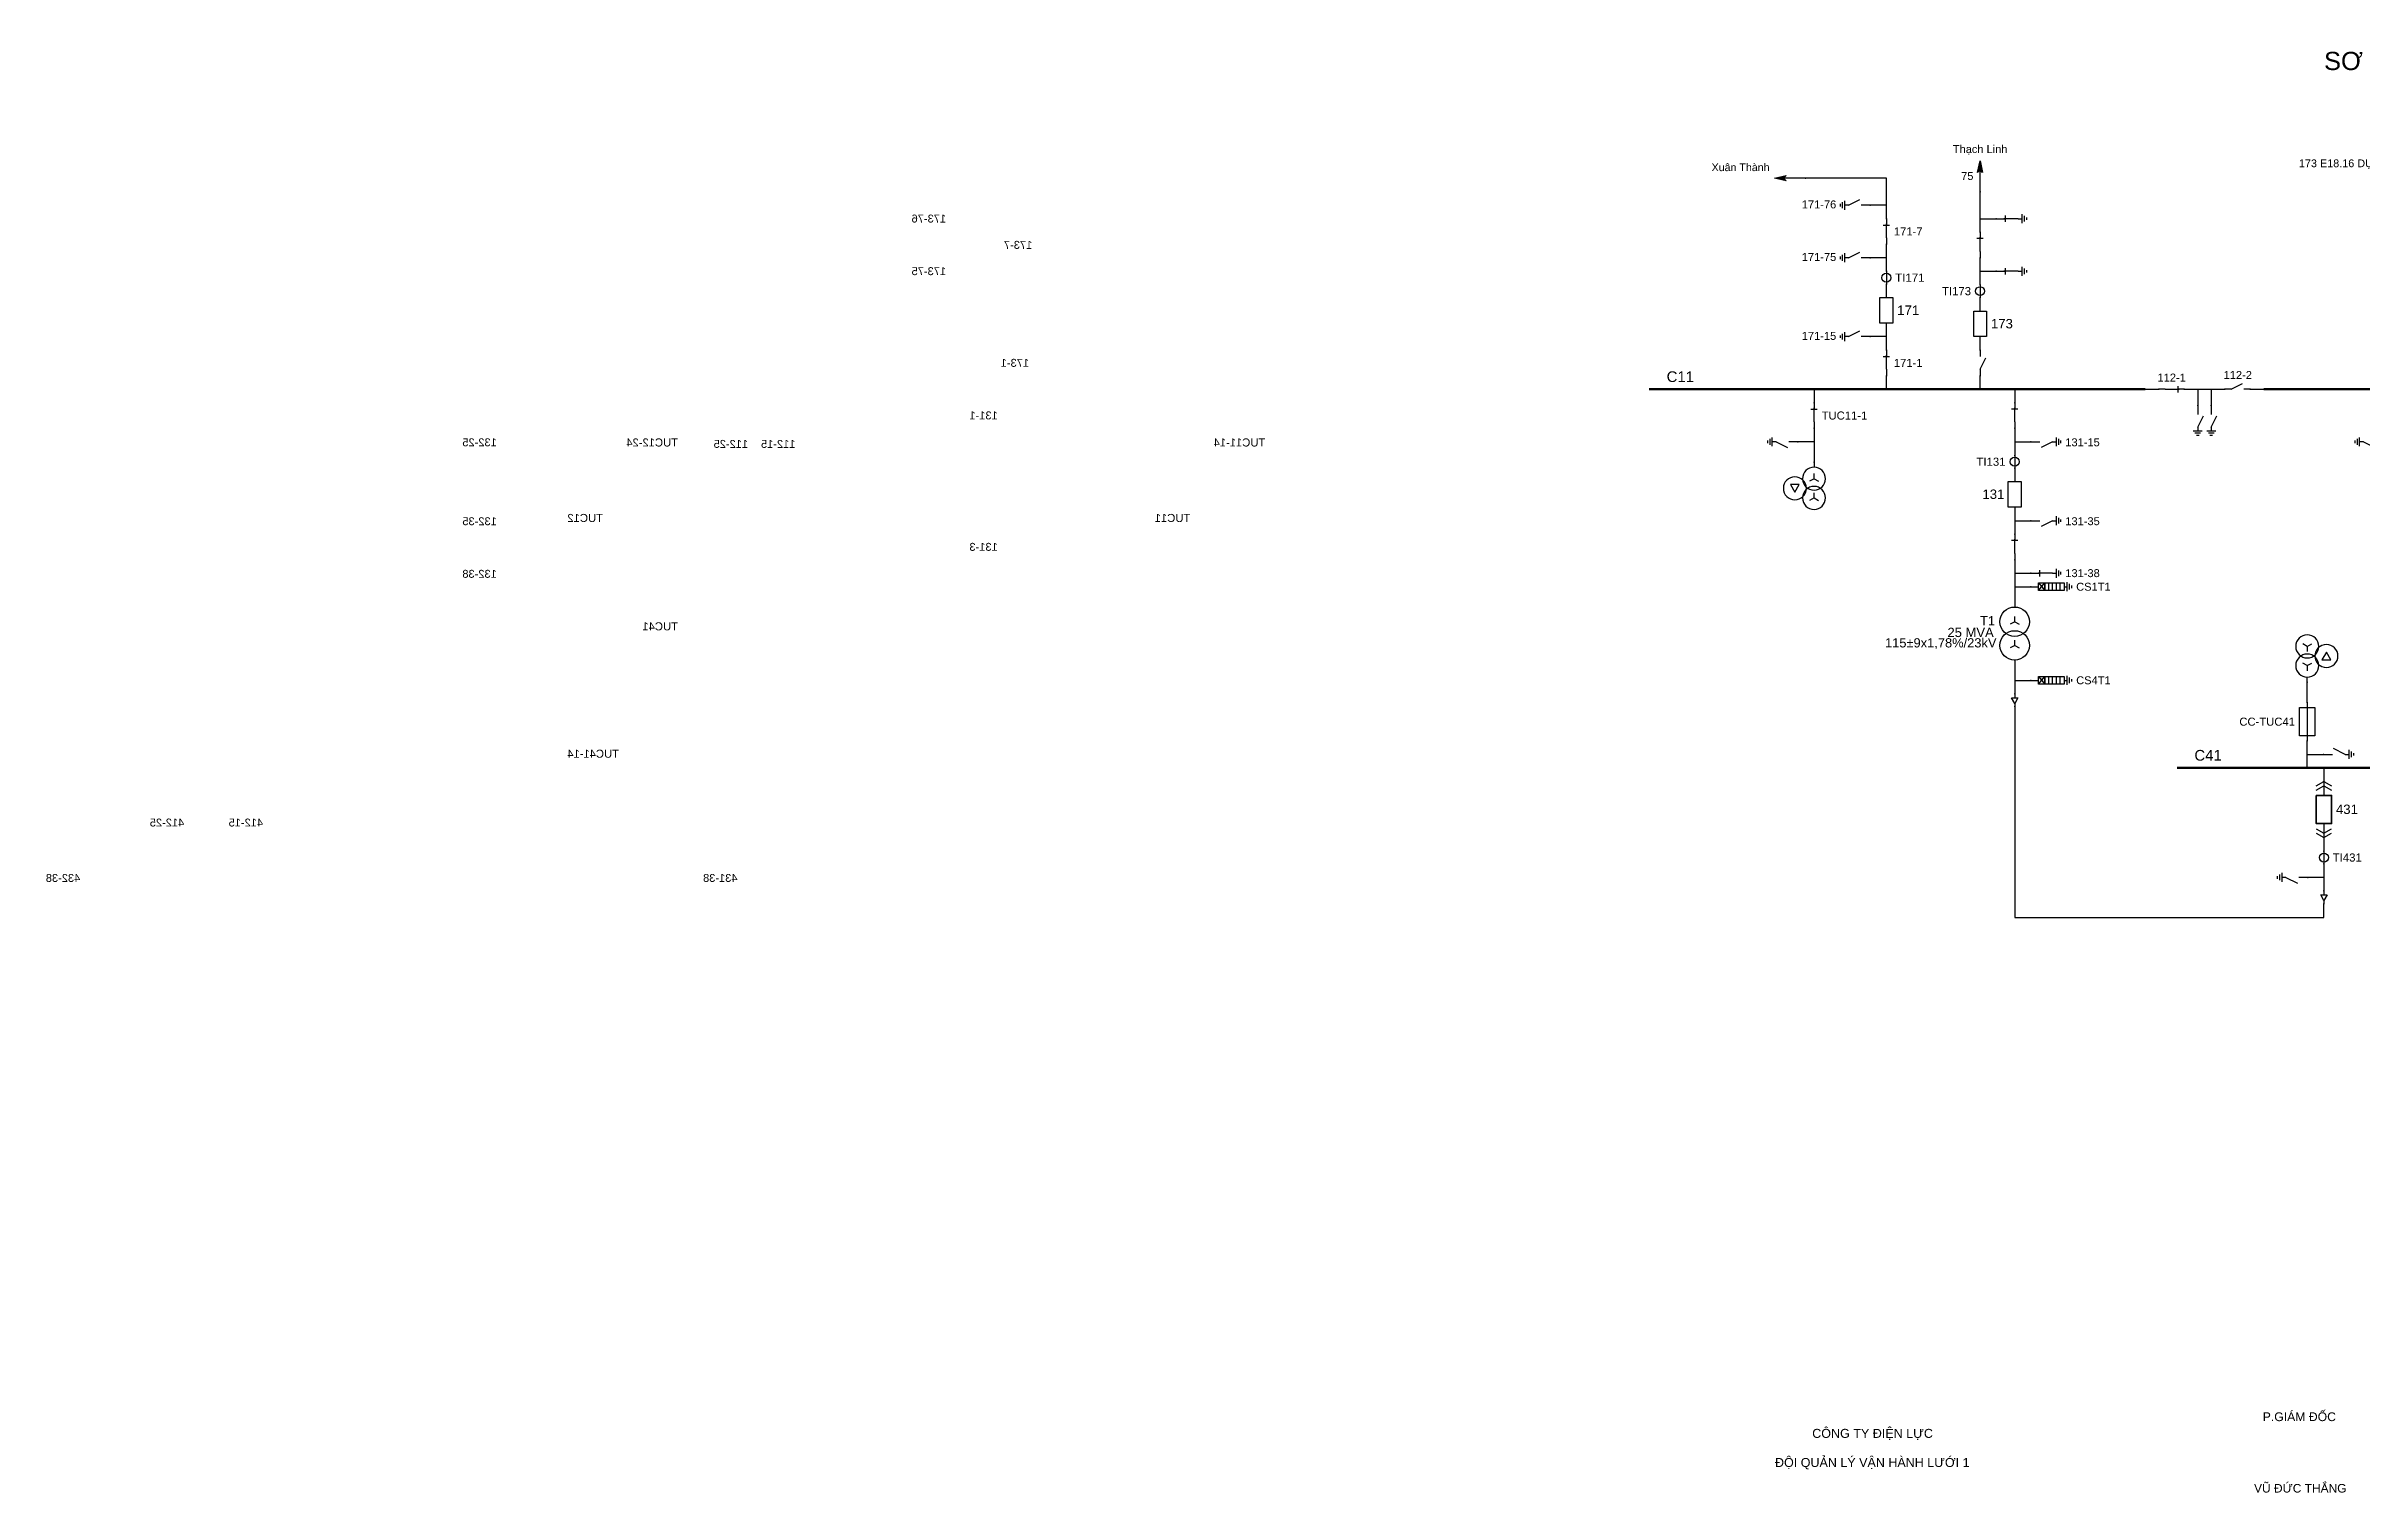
# Model space of a CAD drawing. Header units: millimetres. Extents: x -282 to 397, y 7 to 290.
# Drawn here: x -282 to 170.7, y 7.3 to 290 of the extents above; entities that cross this region are included whole.
import ezdxf

# ---------------------------------------------------------------- set-up
doc = ezdxf.new("R2010")
doc.units = ezdxf.units.MM
for name, color, linetype, lineweight in [('BUSBAR_110KV', 1, 'Continuous', 50), ('BUSBAR_22KV', 5, 'Continuous', 50), ('HV_110KV', 1, 'Continuous', 25), ('MV_22KV', 5, 'Continuous', 25)]:
    doc.layers.add(name, color=color, linetype=linetype, lineweight=lineweight)
doc.layers.add('SYM_PORTS', color=8, linetype='Continuous', plot=False)
doc.layers.add('TEXT', color=7, linetype='Continuous')
doc.styles.add('SLD_TEXT', font='arial.ttf')

# ---------------------------------------------------------------- blocks, each defined once
blk = doc.blocks.new('SYM_DISCONNECTOR_CLOSED')
at = {"lineweight": 25}
for points in [[(-0.625, 1.25), (0.625, 1.25)], [(0, 2.5), (0, 1.25)], [(0, -1.25), (0, 1.5)], [(0, -1.25), (0, -2.5)]]:
    blk.add_lwpolyline(points, dxfattribs=at)
at = {"layer": 'SYM_PORTS'}
for p in [(0, 2.5), (0, -2.5)]:
    blk.add_point(p, dxfattribs=at)
blk.add_attdef('DEVICE_CODE', (1.625, -0.5), '', height=2)
blk = doc.blocks.new('SYM_EARTHING_SWITCH_OPEN')
at = {"lineweight": 25}
for points in [[(0, -1.25), (-1.125, 1)], [(0, 3), (0, 1.25)], [(-0.875, -2), (0.875, -2)], [(-0.5625, -2.4375), (0.5625, -2.4375)], [(-0.25, -2.875), (0.25, -2.875)], [(0, -1.25), (0, -2)]]:
    blk.add_lwpolyline(points, dxfattribs=at)
at = {"layer": 'SYM_PORTS'}
blk.add_point((0, 3), dxfattribs=at)
blk.add_attdef('DEVICE_CODE', (1.875, 0), '', height=2)
blk = doc.blocks.new('SYM_CIRCUIT_BREAKER')
at = {"lineweight": 25}
blk.add_lwpolyline([(-1.25, 2.5), (1.25, 2.5), (1.25, -2.5), (-1.25, -2.5)], close=True, dxfattribs=at)
at = {"layer": 'SYM_PORTS'}
for p in [(0, 2.5), (0, -2.5)]:
    blk.add_point(p, dxfattribs=at)
blk.add_attdef('DEVICE_CODE', (2.25, -0.5), '', height=2)
at = {"flags": 1}
blk.add_attdef('RATING', (2.25, -3.5), '', height=2, dxfattribs=at)
blk = doc.blocks.new('SYM_CURRENT_TRANSFORMER')
at = {"lineweight": 25}
blk.add_lwpolyline([(0, 1.25), (0, -1.25)], dxfattribs=at)
blk.add_circle((0, 0), 0.875, dxfattribs=at)
at = {"layer": 'SYM_PORTS'}
for p in [(0, 1.25), (0, -1.25)]:
    blk.add_point(p, dxfattribs=at)
blk.add_attdef('DEVICE_CODE', (1.875, -1.75), '', height=2)
at = {"flags": 1}
blk.add_attdef('RATIO', (1.875, -4.75), '', height=2, dxfattribs=at)
blk = doc.blocks.new('SYM_LINE_FEEDER_ARROW')
blk.add_hatch(color=7).paths.add_polyline_path([(0, -3), (-0.5, -0.75), (0, -1.25), (0.5, -0.75)])
at = {"lineweight": 25}
blk.add_lwpolyline([(0, 3), (0, -1.25)], dxfattribs=at)
blk.add_lwpolyline([(0, -3), (-0.5, -0.75), (0, -1.25), (0.5, -0.75)], close=True, dxfattribs=at)
at = {"layer": 'SYM_PORTS'}
blk.add_point((0, 3), dxfattribs=at)
blk.add_attdef('LINE_NAME', (1.5, 0), '', height=2)
blk = doc.blocks.new('SYM_DISCONNECTOR_OPEN')
at = {"lineweight": 25}
for points in [[(0, -1.25), (-1.125, 1)], [(0, 2.5), (0, 1.25)], [(0, -1.25), (0, -2.5)]]:
    blk.add_lwpolyline(points, dxfattribs=at)
at = {"layer": 'SYM_PORTS'}
for p in [(0, 2.5), (0, -2.5)]:
    blk.add_point(p, dxfattribs=at)
blk.add_attdef('DEVICE_CODE', (1, -0.5), '', height=2)
blk = doc.blocks.new('SYM_EARTHING_SWITCH_CLOSED')
at = {"lineweight": 25}
for points in [[(-0.625, 1.25), (0.625, 1.25)], [(0, 3), (0, 1.25)], [(0, -1.25), (0, 1.5)], [(-0.875, -2), (0.875, -2)], [(-0.5625, -2.4375), (0.5625, -2.4375)], [(-0.25, -2.875), (0.25, -2.875)], [(0, -1.25), (0, -2)]]:
    blk.add_lwpolyline(points, dxfattribs=at)
at = {"layer": 'SYM_PORTS'}
blk.add_point((0, 3), dxfattribs=at)
blk.add_attdef('DEVICE_CODE', (1.875, 0), '', height=2)
blk = doc.blocks.new('SYM_VOLTAGE_TRANSFORMER')
at = {"lineweight": 25}
for points in [[(0, 4.625), (0, 3.625)], [(0, 1.375), (-0.8625, 0.875)], [(0, 1.375), (0, 2.375)], [(0, 1.375), (0.8625, 0.875)], [(0, -2.375), (-0.8625, -2.875)], [(0, -2.375), (0, -1.375)], [(0, -2.375), (0.8625, -2.875)]]:
    blk.add_lwpolyline(points, dxfattribs=at)
blk.add_lwpolyline([(2.875, 0.25), (4.625, 0.25), (3.75, -1.25)], close=True, dxfattribs=at)
for centre in [(0, 1.375), (3.75, -0.5), (0, -2.375)]:
    blk.add_circle(centre, 2.25, dxfattribs=at)
at = {"layer": 'SYM_PORTS'}
blk.add_point((0, 4.625), dxfattribs=at)
blk.add_attdef('DEVICE_CODE', (7, 1.625), '', height=2)
at = {"flags": 1}
blk.add_attdef('RATIO', (7, -1.375), '', height=2, dxfattribs=at)
blk = doc.blocks.new('SYM_SURGE_ARRESTER')
at = {"lineweight": 25}
for points in [[(-0.75, 2.5), (0.75, 2.5), (0.75, 1.25), (-0.75, 1.25)], [(-0.75, 1.25), (0.75, 1.25), (0.75, -2.5), (-0.75, -2.5)]]:
    blk.add_lwpolyline(points, close=True, dxfattribs=at)
for points in [[(-0.75, 2.5), (0.75, 1.25)], [(0.75, 2.5), (-0.75, 1.25)], [(-0.75, 0.5), (0.75, 0.5)], [(0, 4), (0, 2.5)], [(-0.875, -3.125), (0.875, -3.125)], [(-0.75, -0.25), (0.75, -0.25)], [(-0.75, -1), (0.75, -1)], [(-0.75, -1.75), (0.75, -1.75)], [(-0.5625, -3.5625), (0.5625, -3.5625)], [(-0.25, -4), (0.25, -4)], [(0, -2.5), (0, -3.125)]]:
    blk.add_lwpolyline(points, dxfattribs=at)
at = {"layer": 'SYM_PORTS'}
blk.add_point((0, 4), dxfattribs=at)
blk.add_attdef('DEVICE_CODE', (1.875, 1), '', height=2)
blk = doc.blocks.new('SYM_TRANSFORMER_2W')
at = {"lineweight": 25}
for points in [[(0, 2.3125), (-0.8625, 1.8125)], [(0, 2.3125), (0, 3.3125)], [(0, 2.3125), (0.8625, 1.8125)], [(0, -2.3125), (-0.8625, -2.8125)], [(0, -2.3125), (0, -1.3125)], [(0, -2.3125), (0.8625, -2.8125)]]:
    blk.add_lwpolyline(points, dxfattribs=at)
for centre in [(0, 2.3125), (0, -2.3125)]:
    blk.add_circle(centre, 2.875, dxfattribs=at)
at = {"layer": 'SYM_PORTS'}
for p in [(0, 5.1875), (0, -5.1875)]:
    blk.add_point(p, dxfattribs=at)
blk.add_attdef('DEVICE_CODE', (3.875, 2.1875), '', height=2)
at = {"flags": 1}
for tag, p in [('POWER', (3.875, -0.8125)), ('VOLTAGE_RATIO', (3.875, -3.8125))]:
    blk.add_attdef(tag, p, '', height=2, dxfattribs=at)
blk = doc.blocks.new('SYM_CABLE_TERMINATION')
at = {"lineweight": 25}
blk.add_lwpolyline([(-0.625, 0.5), (0.625, 0.5), (0, -0.625)], close=True, dxfattribs=at)
for points in [[(0, 1.25), (0, 0.5)], [(0, -0.625), (0, -1.25)]]:
    blk.add_lwpolyline(points, dxfattribs=at)
at = {"layer": 'SYM_PORTS'}
for p in [(0, 1.25), (0, -1.25)]:
    blk.add_point(p, dxfattribs=at)
blk = doc.blocks.new('SYM_DRAWOUT_BREAKER')
at = {"lineweight": 25}
for points in [[(-1.5, 4.625), (0, 5.5), (1.5, 4.625)], [(-1.5, 3.75), (0, 4.625), (1.5, 3.75)], [(0, 5.5), (0, 2.75)], [(-1.5, -3.75), (0, -4.625), (1.5, -3.75)], [(0, -2.75), (0, -5.5)], [(-1.5, -4.625), (0, -5.5), (1.5, -4.625)]]:
    blk.add_lwpolyline(points, dxfattribs=at)
at = {"lineweight": 35}
blk.add_lwpolyline([(-1.5, 2.75), (1.5, 2.75), (1.5, -2.75), (-1.5, -2.75)], close=True, dxfattribs=at)
at = {"layer": 'SYM_PORTS'}
for p in [(0, 5.5), (0, -5.5)]:
    blk.add_point(p, dxfattribs=at)
blk.add_attdef('DEVICE_CODE', (2.5, 2.5), '', height=2)
at = {"flags": 1}
blk.add_attdef('RATING', (2.5, -0.5), '', height=2, dxfattribs=at)
blk = doc.blocks.new('SYM_FUSE_DISCONNECTOR')
at = {"lineweight": 25}
blk.add_lwpolyline([(-1.5, 2.75), (1.5, 2.75), (1.5, -2.75), (-1.5, -2.75)], close=True, dxfattribs=at)
blk.add_lwpolyline([(0, 3.75), (0, -3.75)], dxfattribs=at)
at = {"layer": 'SYM_PORTS'}
for p in [(0, 3.75), (0, -3.75)]:
    blk.add_point(p, dxfattribs=at)
blk.add_attdef('DEVICE_CODE', (2.5, 0.75), '', height=2)
at = {"flags": 1}
blk.add_attdef('RATING', (2.5, -2.25), '', height=2, dxfattribs=at)

msp = doc.modelspace()

# ---------------------------------------------------------------- linework, layer by layer
at = {"layer": 'BUSBAR_110KV', "const_width": 0.489}
for points in [[(31.41, 222.97), (128.41, 222.97)], [(151.6, 222.97), (283.52, 222.97)]]:
    msp.add_lwpolyline(points, dxfattribs=at)
at = {"layer": 'BUSBAR_22KV', "const_width": 0.489}
msp.add_lwpolyline([(134.6, 148.97), (232.5, 148.97)], dxfattribs=at)
at = {"layer": 'HV_110KV'}
for points in [[(77.8, 258.94), (77.8, 264.22), (61.96, 264.22)], [(77.8, 258.94), (74.63, 258.94)], [(77.8, 256.3), (77.8, 258.94)], [(96.13, 256.3), (96.13, 261.58)], [(96.13, 253.66), (96.13, 256.3)], [(96.13, 256.3), (99.3, 256.3)], [(77.8, 248.66), (77.8, 251.3)], [(77.8, 248.66), (74.63, 248.66)], [(77.8, 246.02), (77.8, 248.66)], [(96.13, 246.02), (96.13, 248.66)], [(96.13, 243.39), (96.13, 246.02)], [(96.13, 246.02), (99.3, 246.02)], [(77.8, 240.89), (77.8, 243.52)], [(96.13, 238.25), (96.13, 240.89)], [(77.8, 233.25), (77.8, 235.89)], [(77.8, 233.25), (74.63, 233.25)], [(77.8, 230.61), (77.8, 233.25)], [(96.13, 230.61), (96.13, 233.25)], [(63.66, 222.97), (63.66, 220.33)], [(77.8, 222.97), (77.8, 225.61)], [(96.13, 222.97), (96.13, 225.61)], [(102.89, 222.97), (102.89, 220.33)], [(128.41, 222.97), (131.05, 222.97)], [(136.05, 222.97), (138.69, 222.97)], [(138.69, 222.97), (138.69, 219.8)], [(138.69, 222.97), (141.32, 222.97)], [(141.32, 222.97), (141.32, 219.8)], [(141.32, 222.97), (143.96, 222.97)], [(148.96, 222.97), (151.6, 222.97)], [(63.66, 215.33), (63.66, 212.69)], [(102.89, 215.33), (102.89, 212.69)], [(63.66, 212.69), (60.49, 212.69)], [(63.66, 212.69), (63.66, 208.74)], [(102.89, 212.69), (106.06, 212.69)], [(102.89, 212.69), (102.89, 210.05)], [(102.89, 207.55), (102.89, 204.92)], [(102.89, 199.92), (102.89, 197.28)], [(102.89, 197.28), (106.06, 197.28)], [(102.89, 197.28), (102.89, 194.64)], [(102.89, 189.64), (102.89, 187)], [(102.89, 187), (106.06, 187)], [(102.89, 187), (102.89, 184.36)], [(102.89, 184.36), (106.06, 184.36)], [(102.89, 184.36), (102.89, 180.4)]]:
    msp.add_lwpolyline(points, dxfattribs=at)
at = {"layer": 'MV_22KV'}
for points in [[(102.89, 170.03), (102.89, 166.07)], [(102.89, 166.07), (106.06, 166.07)], [(102.89, 166.07), (102.89, 163.43)], [(160.1, 161.75), (160.1, 165.7)], [(102.89, 160.93), (102.89, 158.23), (102.89, 119.72), (163.35, 119.72), (163.35, 122.42)], [(160.1, 151.61), (160.1, 154.25)], [(160.1, 148.97), (160.1, 151.61)], [(160.1, 151.61), (163.26, 151.61)], [(163.35, 148.97), (163.35, 146.33)], [(163.35, 135.33), (163.35, 132.69)], [(163.35, 127.55), (160.18, 127.55)], [(163.35, 130.19), (163.35, 127.55)], [(163.35, 127.55), (163.35, 124.92)]]:
    msp.add_lwpolyline(points, dxfattribs=at)

# ---------------------------------------------------------------- block references
at = {"layer": 'HV_110KV'}
for p, rotation in [((96.13, 264.58), 180), ((58.96, 264.22), 270)]:
    msp.add_blockref('SYM_LINE_FEEDER_ARROW', p, dxfattribs=dict(at, rotation=rotation))
ref = msp.add_blockref('SYM_EARTHING_SWITCH_OPEN', (71.63, 258.94), dxfattribs=dict(at, rotation=270))
ref.add_attrib('DEVICE_CODE', '171-76', (61.26, 258.31), dxfattribs={"layer": 'TEXT', "height": 1.552, "style": 'SLD_TEXT'})
ref = msp.add_blockref('SYM_EARTHING_SWITCH_CLOSED', (102.3, 256.3), dxfattribs=dict(at, xscale=-1, rotation=90))
ref.add_attrib('DEVICE_CODE', '173-76', (106.04, 255.55), dxfattribs={"layer": 'TEXT', "extrusion": (0, 0, -1), "height": 1.552, "style": 'SLD_TEXT'})
ref = msp.add_blockref('SYM_DISCONNECTOR_CLOSED', (96.13, 251.16), dxfattribs=dict(at, xscale=-1))
ref.add_attrib('DEVICE_CODE', '173-7', (89.19, 250.41), dxfattribs={"layer": 'TEXT', "extrusion": (0, 0, -1), "height": 1.554, "style": 'SLD_TEXT'})
ref = msp.add_blockref('SYM_DISCONNECTOR_CLOSED', (77.8, 253.8), dxfattribs=at)
ref.add_attrib('DEVICE_CODE', '171-7', (79.28, 253.03), dxfattribs={"layer": 'TEXT', "height": 1.567, "style": 'SLD_TEXT'})
ref = msp.add_blockref('SYM_EARTHING_SWITCH_OPEN', (71.63, 248.66), dxfattribs=dict(at, rotation=270))
ref.add_attrib('DEVICE_CODE', '171-75', (61.26, 248.04), dxfattribs={"layer": 'TEXT', "height": 1.552, "style": 'SLD_TEXT'})
ref = msp.add_blockref('SYM_EARTHING_SWITCH_CLOSED', (102.3, 246.02), dxfattribs=dict(at, xscale=-1, rotation=90))
ref.add_attrib('DEVICE_CODE', '173-75', (106.04, 245.27), dxfattribs={"layer": 'TEXT', "extrusion": (0, 0, -1), "height": 1.552, "style": 'SLD_TEXT'})
ref = msp.add_blockref('SYM_CURRENT_TRANSFORMER', (77.8, 244.77), dxfattribs=at)
ref.add_attrib('DEVICE_CODE', 'TI171', (79.53, 243.97), dxfattribs={"layer": 'TEXT', "height": 1.604, "style": 'SLD_TEXT'})
ref = msp.add_blockref('SYM_CIRCUIT_BREAKER', (77.8, 238.39), dxfattribs=at)
ref.add_attrib('DEVICE_CODE', '171', (79.91, 237.48), dxfattribs={"layer": 'TEXT', "height": 1.856, "style": 'SLD_TEXT'})
ref = msp.add_blockref('SYM_CURRENT_TRANSFORMER', (96.13, 242.14), dxfattribs=at)
ref.add_attrib('DEVICE_CODE', 'TI173', (88.68, 241.35), dxfattribs={"layer": 'TEXT', "height": 1.59, "style": 'SLD_TEXT'})
ref = msp.add_blockref('SYM_CIRCUIT_BREAKER', (96.13, 235.75), dxfattribs=at)
ref.add_attrib('DEVICE_CODE', '173', (98.25, 234.86), dxfattribs={"layer": 'TEXT', "height": 1.84, "style": 'SLD_TEXT'})
ref = msp.add_blockref('SYM_EARTHING_SWITCH_OPEN', (71.63, 233.25), dxfattribs=dict(at, rotation=270))
ref.add_attrib('DEVICE_CODE', '171-15', (61.26, 232.62), dxfattribs={"layer": 'TEXT', "height": 1.552, "style": 'SLD_TEXT'})
ref = msp.add_blockref('SYM_DISCONNECTOR_OPEN', (96.13, 228.11), dxfattribs=dict(at, xscale=-1))
ref.add_attrib('DEVICE_CODE', '173-1', (89.81, 227.35), dxfattribs={"layer": 'TEXT', "extrusion": (0, 0, -1), "height": 1.554, "style": 'SLD_TEXT'})
ref = msp.add_blockref('SYM_DISCONNECTOR_CLOSED', (77.8, 228.11), dxfattribs=at)
ref.add_attrib('DEVICE_CODE', '171-1', (79.28, 227.34), dxfattribs={"layer": 'TEXT', "height": 1.567, "style": 'SLD_TEXT'})
ref = msp.add_blockref('SYM_DISCONNECTOR_OPEN', (146.46, 222.97), dxfattribs=dict(at, rotation=270))
ref.add_attrib('DEVICE_CODE', '112-2', (143.74, 224.98), dxfattribs={"layer": 'TEXT', "height": 1.551, "style": 'SLD_TEXT'})
ref = msp.add_blockref('SYM_DISCONNECTOR_CLOSED', (133.55, 222.97), dxfattribs=dict(at, rotation=270))
ref.add_attrib('DEVICE_CODE', '112-1', (130.82, 224.48), dxfattribs={"layer": 'TEXT', "height": 1.551, "style": 'SLD_TEXT'})
ref = msp.add_blockref('SYM_EARTHING_SWITCH_OPEN', (141.32, 216.8), dxfattribs=dict(at, xscale=-1))
ref.add_attrib('DEVICE_CODE', '112-25', (144.76, 211.51), dxfattribs={"layer": 'TEXT', "extrusion": (0, 0, -1), "height": 1.549, "style": 'SLD_TEXT'})
ref = msp.add_blockref('SYM_EARTHING_SWITCH_OPEN', (138.69, 216.8), dxfattribs=dict(at, xscale=-1))
ref.add_attrib('DEVICE_CODE', '112-15', (135.5, 211.51), dxfattribs={"layer": 'TEXT', "extrusion": (0, 0, -1), "height": 1.549, "style": 'SLD_TEXT'})
ref = msp.add_blockref('SYM_DISCONNECTOR_CLOSED', (102.89, 217.83), dxfattribs=dict(at, xscale=-1))
ref.add_attrib('DEVICE_CODE', '131-1', (95.94, 217.08), dxfattribs={"layer": 'TEXT', "extrusion": (0, 0, -1), "height": 1.551, "style": 'SLD_TEXT'})
ref = msp.add_blockref('SYM_DISCONNECTOR_CLOSED', (63.66, 217.83), dxfattribs=at)
ref.add_attrib('DEVICE_CODE', 'TUC11-1', (65.15, 217.04), dxfattribs={"layer": 'TEXT', "height": 1.575, "style": 'SLD_TEXT'})
ref = msp.add_blockref('SYM_EARTHING_SWITCH_OPEN', (204.25, 212.69), dxfattribs=dict(at, xscale=-1, rotation=270))
ref.add_attrib('DEVICE_CODE', '132-25', (193.89, 211.82), dxfattribs={"layer": 'TEXT', "extrusion": (0, 0, -1), "height": 1.549, "style": 'SLD_TEXT'})
ref = msp.add_blockref('SYM_EARTHING_SWITCH_OPEN', (172.33, 212.69), dxfattribs=dict(at, xscale=-1, rotation=270))
ref.add_attrib('DEVICE_CODE', 'TUC12-24', (158.46, 211.78), dxfattribs={"layer": 'TEXT', "extrusion": (0, 0, -1), "height": 1.571, "style": 'SLD_TEXT'})
ref = msp.add_blockref('SYM_EARTHING_SWITCH_OPEN', (57.49, 212.69), dxfattribs=dict(at, xscale=-1, rotation=270))
ref.add_attrib('DEVICE_CODE', 'TUC11-14', (43.63, 211.78), dxfattribs={"layer": 'TEXT', "extrusion": (0, 0, -1), "height": 1.571, "style": 'SLD_TEXT'})
ref = msp.add_blockref('SYM_EARTHING_SWITCH_OPEN', (109.06, 212.69), dxfattribs=dict(at, rotation=90))
ref.add_attrib('DEVICE_CODE', '131-15', (112.79, 211.82), dxfattribs={"layer": 'TEXT', "height": 1.549, "style": 'SLD_TEXT'})
ref = msp.add_blockref('SYM_VOLTAGE_TRANSFORMER', (178.5, 204.11), dxfattribs=dict(at, xscale=-1))
ref.add_attrib('DEVICE_CODE', 'TUC12', (173.12, 197.02), dxfattribs={"layer": 'TEXT', "extrusion": (0, 0, -1), "height": 1.577, "style": 'SLD_TEXT'})
ref = msp.add_blockref('SYM_VOLTAGE_TRANSFORMER', (63.66, 204.11), dxfattribs=dict(at, xscale=-1))
ref.add_attrib('DEVICE_CODE', 'TUC11', (58.28, 197.02), dxfattribs={"layer": 'TEXT', "extrusion": (0, 0, -1), "height": 1.577, "style": 'SLD_TEXT'})
ref = msp.add_blockref('SYM_CURRENT_TRANSFORMER', (102.89, 208.8), dxfattribs=at)
ref.add_attrib('DEVICE_CODE', 'TI131', (95.43, 208.01), dxfattribs={"layer": 'TEXT', "height": 1.587, "style": 'SLD_TEXT'})
ref = msp.add_blockref('SYM_CIRCUIT_BREAKER', (102.89, 202.42), dxfattribs=at)
ref.add_attrib('DEVICE_CODE', '131', (96.59, 201.53), dxfattribs={"layer": 'TEXT', "height": 1.84, "style": 'SLD_TEXT'})
ref = msp.add_blockref('SYM_EARTHING_SWITCH_OPEN', (204.25, 197.28), dxfattribs=dict(at, xscale=-1, rotation=270))
ref.add_attrib('DEVICE_CODE', '132-35', (193.89, 196.4), dxfattribs={"layer": 'TEXT', "extrusion": (0, 0, -1), "height": 1.549, "style": 'SLD_TEXT'})
ref = msp.add_blockref('SYM_EARTHING_SWITCH_OPEN', (109.06, 197.28), dxfattribs=dict(at, rotation=90))
ref.add_attrib('DEVICE_CODE', '131-35', (112.79, 196.4), dxfattribs={"layer": 'TEXT', "height": 1.549, "style": 'SLD_TEXT'})
ref = msp.add_blockref('SYM_DISCONNECTOR_CLOSED', (102.89, 192.14), dxfattribs=dict(at, xscale=-1))
ref.add_attrib('DEVICE_CODE', '131-3', (95.94, 191.39), dxfattribs={"layer": 'TEXT', "extrusion": (0, 0, -1), "height": 1.551, "style": 'SLD_TEXT'})
ref = msp.add_blockref('SYM_EARTHING_SWITCH_OPEN', (204.25, 187), dxfattribs=dict(at, xscale=-1, rotation=270))
ref.add_attrib('DEVICE_CODE', '132-38', (193.89, 186.12), dxfattribs={"layer": 'TEXT', "extrusion": (0, 0, -1), "height": 1.549, "style": 'SLD_TEXT'})
ref = msp.add_blockref('SYM_EARTHING_SWITCH_CLOSED', (109.06, 187), dxfattribs=dict(at, rotation=90))
ref.add_attrib('DEVICE_CODE', '131-38', (112.79, 186.25), dxfattribs={"layer": 'TEXT', "height": 1.549, "style": 'SLD_TEXT'})
ref = msp.add_blockref('SYM_SURGE_ARRESTER', (110.06, 184.36), dxfattribs=dict(at, rotation=90))
ref.add_attrib('DEVICE_CODE', 'CS1T1', (114.92, 183.6), dxfattribs={"layer": 'TEXT', "height": 1.546, "style": 'SLD_TEXT'})
ref = msp.add_blockref('SYM_TRANSFORMER_2W', (102.89, 175.22), dxfattribs=at)
ref.add_attrib('DEVICE_CODE', 'T1', (96.13, 176.84), dxfattribs={"layer": 'TEXT', "height": 1.796, "style": 'SLD_TEXT'})
at = {"layer": 'MV_22KV'}
ref = msp.add_blockref('SYM_VOLTAGE_TRANSFORMER', (160.1, 170.33), dxfattribs=dict(at, xscale=-1, rotation=180))
ref.add_attrib('DEVICE_CODE', 'TUC41', (158.46, 175.84), dxfattribs={"layer": 'TEXT', "extrusion": (0, 0, -1), "height": 1.577, "style": 'SLD_TEXT'})
for p in [(102.89, 162.18), (163.35, 123.67)]:
    msp.add_blockref('SYM_CABLE_TERMINATION', p, dxfattribs=at)
ref = msp.add_blockref('SYM_SURGE_ARRESTER', (110.06, 166.07), dxfattribs=dict(at, rotation=90))
ref.add_attrib('DEVICE_CODE', 'CS4T1', (114.92, 165.31), dxfattribs={"layer": 'TEXT', "height": 1.546, "style": 'SLD_TEXT'})
ref = msp.add_blockref('SYM_FUSE_DISCONNECTOR', (160.1, 158), dxfattribs=at)
ref.add_attrib('DEVICE_CODE', 'CC-TUC41', (146.82, 157.21), dxfattribs={"layer": 'TEXT', "height": 1.574, "style": 'SLD_TEXT'})
ref = msp.add_blockref('SYM_EARTHING_SWITCH_OPEN', (166.26, 151.61), dxfattribs=dict(at, xscale=-1, rotation=90))
ref.add_attrib('DEVICE_CODE', 'TUC41-14', (170, 150.95), dxfattribs={"layer": 'TEXT', "extrusion": (0, 0, -1), "height": 1.571, "style": 'SLD_TEXT'})
ref = msp.add_blockref('SYM_EARTHING_SWITCH_OPEN', (258.19, 142.8), dxfattribs=dict(at, xscale=-1))
ref.add_attrib('DEVICE_CODE', '412-25', (255.01, 137.51), dxfattribs={"layer": 'TEXT', "extrusion": (0, 0, -1), "height": 1.549, "style": 'SLD_TEXT'})
ref = msp.add_blockref('SYM_EARTHING_SWITCH_OPEN', (242.78, 142.8), dxfattribs=dict(at, xscale=-1))
ref.add_attrib('DEVICE_CODE', '412-15', (239.59, 137.51), dxfattribs={"layer": 'TEXT', "extrusion": (0, 0, -1), "height": 1.549, "style": 'SLD_TEXT'})
ref = msp.add_blockref('SYM_DRAWOUT_BREAKER', (163.35, 140.83), dxfattribs=at)
ref.add_attrib('DEVICE_CODE', '431', (165.71, 139.95), dxfattribs={"layer": 'TEXT', "height": 1.84, "style": 'SLD_TEXT'})
ref = msp.add_blockref('SYM_CURRENT_TRANSFORMER', (163.35, 131.44), dxfattribs=at)
ref.add_attrib('DEVICE_CODE', 'TI431', (165.09, 130.65), dxfattribs={"layer": 'TEXT', "height": 1.587, "style": 'SLD_TEXT'})
ref = msp.add_blockref('SYM_EARTHING_SWITCH_OPEN', (285.7, 127.55), dxfattribs=dict(at, xscale=-1, rotation=270))
ref.add_attrib('DEVICE_CODE', '432-38', (275.33, 126.68), dxfattribs={"layer": 'TEXT', "extrusion": (0, 0, -1), "height": 1.549, "style": 'SLD_TEXT'})
ref = msp.add_blockref('SYM_EARTHING_SWITCH_OPEN', (157.18, 127.55), dxfattribs=dict(at, xscale=-1, rotation=270))
ref.add_attrib('DEVICE_CODE', '431-38', (146.82, 126.68), dxfattribs={"layer": 'TEXT', "extrusion": (0, 0, -1), "height": 1.549, "style": 'SLD_TEXT'})

# ---------------------------------------------------------------- texts
at = {"layer": 'TEXT', "attachment_point": 7, "style": 'SLD_TEXT'}
for s, insert, char_height in [('SƠ ĐỒ NHẤT THỨ TRẠM 110KV NAM HỒNG', (163.38, 284.56), 3.562), ('Xuân Thành', (43.63, 265.58), 1.49), ('Thạch Linh', (90.81, 268.79), 1.543), ('173 E18.16 DỰ PHÒNG', (158.46, 266.03), 1.5159), ('75', (92.43, 263.85), 1.541), ('C11', (34.84, 224.35), 2.09), ('115±9x1,78%/23kV', (77.54, 172.17), 1.8005), ('25 MVA', (89.75, 174.51), 1.821), ('C41', (138.03, 150.35), 2.09), ('P.GIÁM ĐỐC', (151.39, 21.27), 1.709), ('CÔNG TY ĐIỆN LỰC', (63.3, 17.63), 1.7549), ('ĐỘI QUẢN LÝ VẬN HÀNH LƯỚI 1', (56.03, 11.85), 1.7515), ('VŨ ĐỨC THẮNG', (149.7, 7.31), 1.6704)]:
    msp.add_mtext(s, dxfattribs=dict(at, insert=insert, char_height=char_height))

doc.saveas('drawing.dxf')
